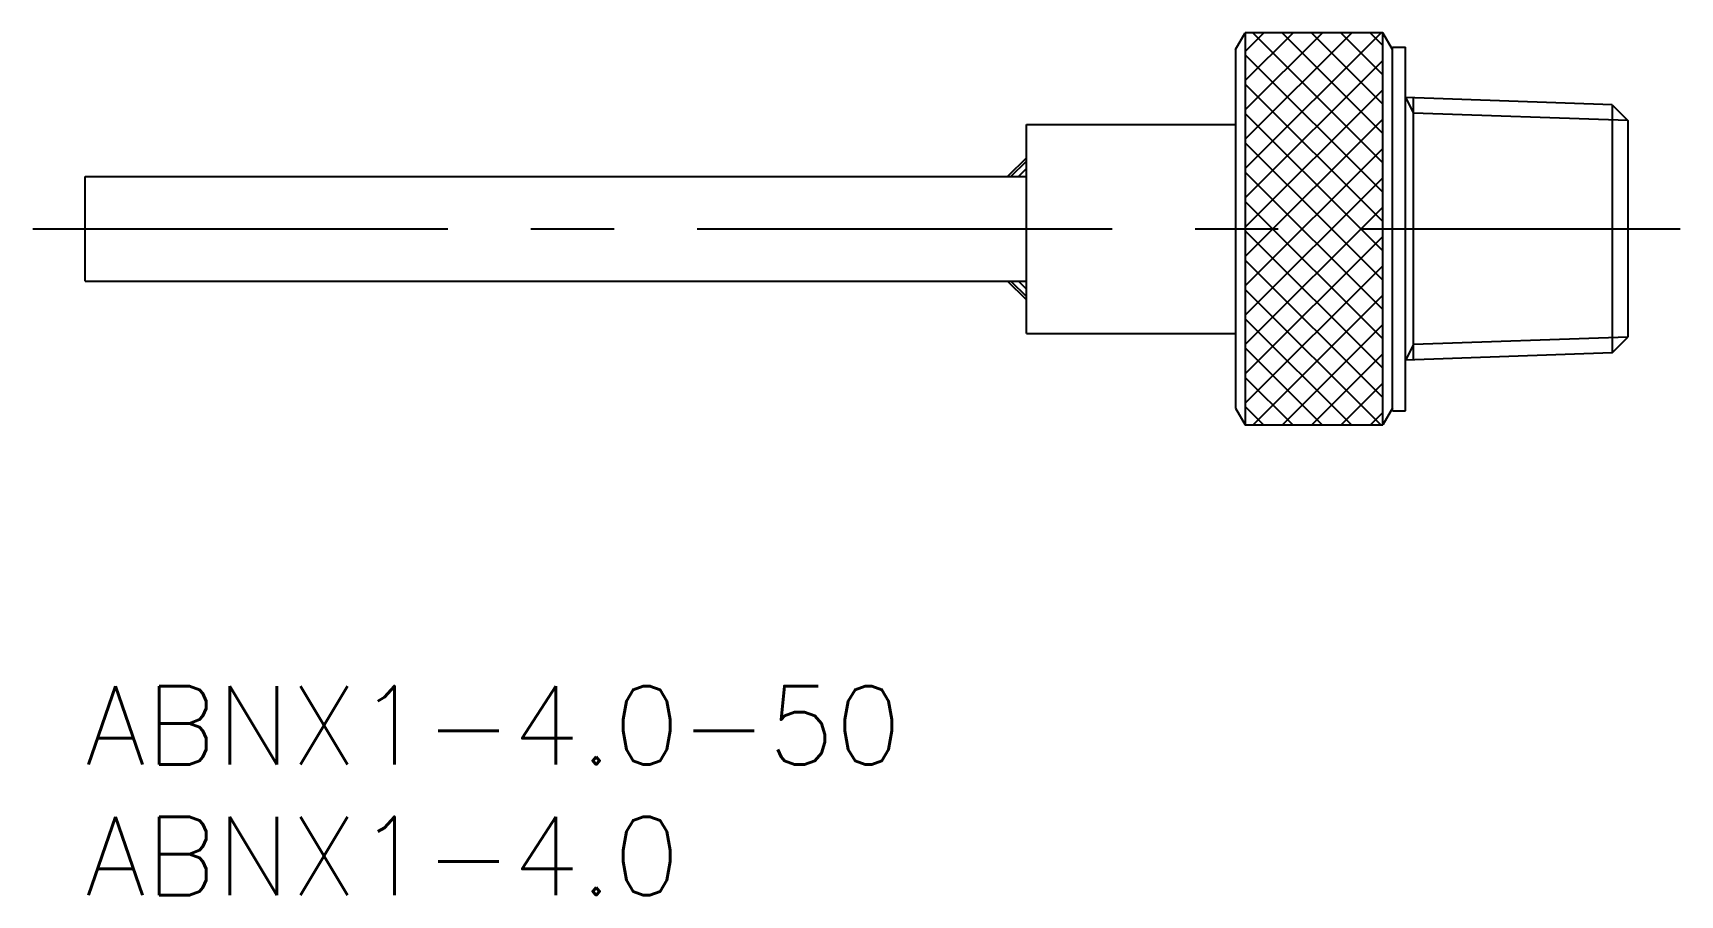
# Model space of a CAD drawing. Extents: x -2 to 61, y -8 to 25.
import ezdxf

# ---------------------------------------------------------------- set-up
doc = ezdxf.new("R2010")
doc.units = 0
doc.header["$LTSCALE"] = 0.5
doc.linetypes.add('CENTER', pattern=[50.8, 31.75, -6.35, 6.35, -6.35])
for name, color, linetype in [('MSM_CENTER', 1, 'CENTER'), ('MSM_CONTINUOUS', 7, 'CONTINUOUS'), ('MSM_NARROW', 5, 'CONTINUOUS'), ('MSM_PART_NUMBER', 7, 'CONTINUOUS')]:
    doc.layers.add(name, color=color, linetype=linetype)
doc.styles.get("Standard").update_dxf_attribs({"font": 'txt.shx', "height": 3, "bigfont": 'bigfont.shx'})

# ---------------------------------------------------------------- blocks, each defined once
blk = doc.blocks.new('*U2')
at = {"layer": 'MSM_PART_NUMBER'}
blk.add_text('ABNX1-4.0-50', height=3, dxfattribs=at).set_placement((0, -3))
blk = doc.blocks.new('*U3')
at = {"layer": 'MSM_PART_NUMBER'}
blk.add_text('ABNX1-4.0', height=3, dxfattribs=at).set_placement((0, -8))

msp = doc.modelspace()

# ---------------------------------------------------------------- linework, layer by layer
at = {"layer": 'MSM_CENTER'}
msp.add_line((-2, 17.5), (61, 17.5), dxfattribs=at)
at = {"layer": 'MSM_CONTINUOUS'}
for p, q in [((44, 24.359), (44.37, 25)), ((49.63, 25), (44.37, 25)), ((44.37, 25), (44.37, 10)), ((50, 24.359), (49.63, 25)), ((49.63, 10), (49.63, 25)), ((44, 24.359), (44, 10.641)), ((50, 24.459), (50.5, 24.459)), ((50, 10.541), (50, 24.459)), ((50.5, 10.541), (50.5, 24.459)), ((58.398, 22.246), (50.5, 22.522)), ((50.807, 12.489), (50.807, 22.511)), ((58.398, 22.246), (59, 21.644)), ((58.398, 22.246), (58.398, 12.754)), ((36, 13.5), (36, 21.5)), ((36, 21.5), (44, 21.5)), ((59, 21.644), (59, 13.356)), ((36, 20.22), (35.28, 19.5)), ((35.409, 19.5), (36, 20.091)), ((35.692, 19.5), (36, 19.808)), ((0, 15.5), (0, 19.5)), ((0, 19.5), (36, 19.5)), ((35.975, 19.5), (36, 19.525)), ((0, 15.5), (36, 15.5)), ((36, 14.78), (35.28, 15.5)), ((35.409, 15.5), (36, 14.909)), ((35.692, 15.5), (36, 15.192)), ((35.975, 15.5), (36, 15.475)), ((36, 13.5), (44, 13.5)), ((58.398, 12.754), (59, 13.356)), ((58.398, 12.754), (50.5, 12.478)), ((44, 10.641), (44.37, 10)), ((50, 10.641), (49.63, 10)), ((50, 10.541), (50.5, 10.541)), ((44.37, 10), (49.63, 10))]:
    msp.add_line(p, q, dxfattribs=at)
at = {"layer": 'MSM_NARROW'}
for p, q in [((44.37, 24.295), (45.075, 25)), ((44.37, 23.173), (46.198, 25)), ((44.37, 22.05), (47.32, 25)), ((44.37, 20.928), (48.443, 25)), ((44.37, 19.805), (49.565, 25)), ((49.63, 20.028), (44.658, 25)), ((49.63, 21.151), (45.781, 25)), ((49.63, 22.273), (46.903, 25)), ((49.63, 23.396), (48.026, 25)), ((49.63, 24.519), (49.148, 25)), ((49.63, 18.906), (44.37, 24.165)), ((44.37, 18.683), (49.63, 23.942)), ((49.63, 17.783), (44.37, 23.043)), ((44.37, 17.56), (49.63, 22.819)), ((50.5, 22.522), (50.807, 21.93)), ((48.79, 17.5), (44.37, 21.92)), ((44.37, 16.437), (49.63, 21.697)), ((59, 21.644), (50.807, 21.93)), ((47.668, 17.5), (44.37, 20.798)), ((44.37, 15.315), (49.63, 20.574)), ((49.63, 14.416), (44.37, 19.675)), ((44.37, 14.192), (49.63, 19.452)), ((49.63, 13.293), (44.37, 18.553)), ((44.37, 13.07), (49.63, 18.329)), ((49.63, 12.171), (44.37, 17.43)), ((44.37, 11.947), (49.63, 17.207)), ((49.63, 15.538), (47.668, 17.5)), ((49.63, 16.661), (48.79, 17.5)), ((49.63, 11.048), (44.37, 16.307)), ((44.37, 10.825), (49.63, 16.084)), ((49.555, 10), (44.37, 15.185)), ((44.668, 10), (49.63, 14.962)), ((48.433, 10), (44.37, 14.062)), ((45.791, 10), (49.63, 13.839)), ((59, 13.356), (50.807, 13.07)), ((47.31, 10), (44.37, 12.94)), ((46.913, 10), (49.63, 12.717)), ((50.807, 13.07), (50.5, 12.478)), ((46.188, 10), (44.37, 11.817)), ((48.036, 10), (49.63, 11.594)), ((45.065, 10), (44.37, 10.695)), ((49.158, 10), (49.63, 10.471))]:
    msp.add_line(p, q, dxfattribs=at)

# ---------------------------------------------------------------- block references
at = {"layer": 'MSM_CONTINUOUS'}
for name in ['*U2', '*U3']:
    msp.add_blockref(name, (0, 0), dxfattribs=at)

doc.saveas('drawing.dxf')
